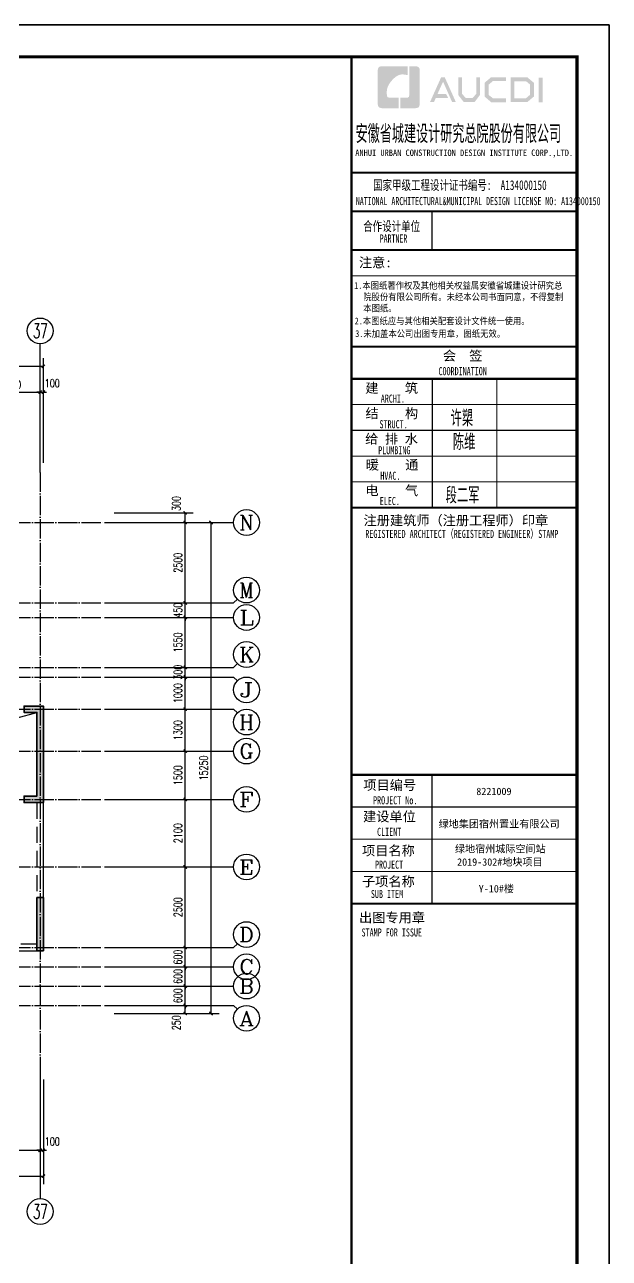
# Model space of a CAD drawing. Extents: x 393367 to 3005760, y 4998 to 826018.
# Drawn here: x 2700992 to 2719131, y 479646 to 517962 of the extents above; entities that cross this region are included whole.
import ezdxf
from ezdxf.enums import TextEntityAlignment as Align

# ---------------------------------------------------------------- set-up
doc = ezdxf.new("R2010")
doc.units = 0
doc.header["$LTSCALE"] = 1000
doc.linetypes.add('DASHED', pattern=[0.75, 0.5, -0.25])
doc.linetypes.add('DOTE', pattern=[2.42, 2, -0.2, 0.02, -0.2])
doc.layers.get('0').update_dxf_attribs({"linetype": 'CONTINUOUS'})
doc.layers.get('Defpoints').update_dxf_attribs({"linetype": 'CONTINUOUS'})
for name, color, linetype in [('-TK', 7, 'CONTINUOUS'), ('AXIS', 3, 'CONTINUOUS'), ('AXIS_TEXT', 7, 'CONTINUOUS'), ('DOTE', 8, 'DOTE'), ('dsptext_beam', 7, 'CONTINUOUS'), ('PUB_TITLE', 4, 'CONTINUOUS'), ('S-梁', 4, 'DASHED'), ('S-梁实线', 4, 'CONTINUOUS'), ('S-砼墙', 150, 'CONTINUOUS'), ('S-砼墙填充', 251, 'CONTINUOUS'), ('图框', 7, 'CONTINUOUS'), ('图签文字', 4, 'CONTINUOUS')]:
    doc.layers.add(name, color=color, linetype=linetype)
doc.layers.add('yichutu', color=7, linetype='CONTINUOUS', true_color=0xffffff, plot=False)
doc.layers.add('图签', color=147, linetype='CONTINUOUS', lineweight=18)
doc.styles.add('_TCH_AXIS', font='COMPLEX', dxfattribs={"bigfont": 'GBCBIG'})
doc.styles.add('_TCH_DIM_T3', font='SIMPLEX', dxfattribs={"width": 0.705882, "bigfont": 'GBCBIG'})
doc.styles.add('COMPLEX', font='COMPLEX')
doc.styles.add('HT', font='simhei.ttf')
doc.styles.add('宋体', font='', dxfattribs={"height": 50})
doc.styles.add('建筑图签-1', font='simhei.ttf', dxfattribs={"width": 0.7})
doc.styles.add('建筑图签-2', font='TXT.shx', dxfattribs={"width": 0.5, "bigfont": 'HZTXT.shx'})
doc.styles.get('宋体').set_extended_font_data('SimSun')
doc.dimstyles.new('_TCH_ARCH&&100', dxfattribs={"dimtxt": 255, "dimasz": 100, "dimexe": 250, "dimexo": 300, "dimgap": 100, "dimtad": 1, "dimdec": 0, "dimzin": 0, "dimdsep": 46, "dimtxsty": '_TCH_DIM_T3', "dimblk": 'ARCHTICK', "dimcen": 0.09, "dimclrt": 7, "dimazin": 2, "dimtfac": 1, "dimtdec": 0, "dimtix": 1, "dimtmove": 2, "dimatfit": 3, "dimldrblk": 'ARCHTICK', "dimfxl": 1, "dimtolj": 1, "dimtzin": 0, "dimarcsym": 0})

# ---------------------------------------------------------------- blocks, each defined once
blk = doc.blocks.new('院标1')
h = blk.add_hatch(color=150)
h.dxf.hatch_style = 1
h.set_gradient(color1=(33, 113, 253), color2=(33, 113, 253), tint=1, name='INVCURVED')
edge = h.paths.add_edge_path()
edge.add_spline(control_points=[(116373, 648379), (116379, 648379), (116382, 648379), (116391, 648379), (116391, 648379), (116391, 648379), (116616, 648379), (116616, 648379), (116616, 648379), (116616, 648379), (116616, 648054), (116616, 648054), (116616, 648054), (116616, 648054), (116108, 648054), (116108, 648054), (116108, 648054), (116028, 648054), (115963, 648111), (115963, 648199), (115963, 648199), (115963, 648199), (115963, 649215), (115963, 649215), (115963, 649215), (115963, 649295), (116018, 649360), (116108, 649360), (116108, 649360), (116108, 649360), (116897, 649360), (116897, 649360), (116897, 649360), (116897, 649360), (116897, 649080), (116897, 649080), (116897, 649080), (116897, 649080), (116566, 649140), (116356, 648859), (116356, 648859), (116245, 648719), (116240, 648545), (116247, 648466), (116247, 648466), (116254, 648386), (116247, 648466), (116247, 648466), (116247, 648466), (116247, 648466), (116258, 648374), (116373, 648379)], knot_values=[0, 0, 0, 0, 0.071429, 0.071429, 0.071429, 0.107143, 0.142857, 0.142857, 0.142857, 0.178571, 0.214286, 0.214286, 0.214286, 0.25, 0.285714, 0.285714, 0.285714, 0.321429, 0.357143, 0.357143, 0.357143, 0.392857, 0.428571, 0.428571, 0.428571, 0.464286, 0.5, 0.5, 0.5, 0.535714, 0.571429, 0.571429, 0.571429, 0.607143, 0.642857, 0.642857, 0.642857, 0.678571, 0.714286, 0.714286, 0.714286, 0.75, 0.785714, 0.785714, 0.785714, 0.821429, 0.857143, 0.857143, 0.857143, 0.928571, 1, 1, 1, 1], degree=3, periodic=0)
h = blk.add_hatch(color=150)
h.dxf.hatch_style = 1
h.set_gradient(color1=(33, 113, 253), color2=(33, 113, 253), tint=1, name='INVCURVED')
edge = h.paths.add_edge_path()
edge.add_spline(control_points=[(117268, 649215), (117268, 649215), (117268, 648199), (117268, 648199), (117268, 648199), (117268, 648114), (117212, 648054), (117123, 648054), (117123, 648054), (117123, 648054), (116663, 648054), (116663, 648054), (116663, 648054), (116663, 648054), (116663, 648379), (116663, 648379), (116663, 648379), (116663, 648379), (116865, 648379), (116865, 648379), (116865, 648379), (116907, 648379), (116941, 648413), (116941, 648455), (116941, 648455), (116941, 648455), (116941, 649360), (116941, 649360), (116941, 649360), (116941, 649360), (117123, 649360), (117123, 649360), (117123, 649360), (117204, 649360), (117268, 649306), (117268, 649215)], knot_values=[0, 0, 0, 0, 0.1, 0.1, 0.1, 0.15, 0.2, 0.2, 0.2, 0.25, 0.3, 0.3, 0.3, 0.35, 0.4, 0.4, 0.4, 0.45, 0.5, 0.5, 0.5, 0.55, 0.6, 0.6, 0.6, 0.65, 0.7, 0.7, 0.7, 0.75, 0.8, 0.8, 0.8, 0.9, 1, 1, 1, 1], degree=3, periodic=0)
blk = doc.blocks.new('A1')
at = {"layer": 'PUB_TITLE'}
h = blk.add_hatch(color=147, dxfattribs=at)
h.paths.add_polyline_path([(81908, 57758), (82034, 57758), (82034, 56988), (81908, 56988)])
h.paths.add_polyline_path([(81156, 57642), (81156, 57116), (81516, 57116), (81640, 57223), (81640, 57541), (81520, 57642)], flags=16)
h.paths.add_polyline_path([(81038, 57760), (81038, 56998), (81560, 56998), (81759, 57168), (81759, 57596), (81563, 57760)])
h.paths.add_polyline_path([(80895, 57764), (80895, 57648), (80488, 57648), (80355, 57537), (80355, 57218), (80488, 57115), (80897, 57115), (80897, 56993), (80433, 56993), (80231, 57168), (80231, 57596), (80429, 57764)])
h.paths.add_polyline_path([(79412, 57762), (79532, 57762), (79532, 57251), (79646, 57120), (79857, 57120), (79971, 57251), (79971, 57762), (80085, 57762), (80085, 57214), (79921, 56997), (79583, 56997), (79412, 57216)])
h.paths.add_polyline_path([(78880, 57760), (78997, 57760), (79339, 56996), (79223, 56996), (78942, 57630), (78767, 57242), (79038, 57242), (79099, 57127), (78718, 57127), (78659, 56994), (78536, 56994)])
blk.add_lwpolyline([(0, 59400), (0, 0), (84100, 0), (84100, 59400)], close=True)
at = {"const_width": 100}
blk.add_lwpolyline([(2500, 58400), (2500, 1000), (83100, 1000), (83100, 58400)], close=True, dxfattribs=at)
at = {"layer": '图框'}
for p, q in [((76100, 54800), (83100, 54800)), ((76100, 54800), (83100, 54800)), ((76100, 53600), (83100, 53600))]:
    blk.add_line(p, q, dxfattribs=at)
for points, const_width in [([(76100, 1000), (76100, 58400)], 70), ([(76100, 54800), (83100, 54800)], 60), ([(76100, 53600), (83100, 53600)], 60), ([(76100, 53600), (83100, 53600)], 60), ([(78600, 53600), (78600, 52400)], 35), ([(76100, 52400), (83100, 52400)], 60), ([(76100, 52400), (83100, 52400)], 60), ([(76100, 51599), (83100, 51599)], 35), ([(76108, 49400), (83108, 49400)], 60), ([(76108, 48400), (83108, 48400)], 70), ([(76108, 48400), (83108, 48400)], 70), ([(78608, 48400), (78608, 44400)], 35), ([(80608, 48400), (80608, 44400)], 35), ([(76108, 47600), (83108, 47600)], 35), ([(76108, 46800), (83108, 46800)], 35), ([(76108, 46000), (83108, 46000)], 35), ([(76108, 45200), (83108, 45200)], 35), ([(76108, 44400), (83108, 44400)], 70), ([(76100, 36100), (83100, 36100)], 70), ([(76100, 36100), (83100, 36100)], 70), ([(78600, 32100), (78600, 36100)], 35), ([(76100, 35100), (83100, 35100)], 35), ([(76100, 34100), (83100, 34100)], 35), ([(76100, 33100), (83100, 33100)], 35), ([(83100, 32100), (76100, 32100)], 70)]:
    blk.add_lwpolyline(points, dxfattribs=dict(at, const_width=const_width))
blk.add_blockref('院标1', (-39049, -591249))
at = {"layer": 'PUB_TITLE', "style": 'HT', "width": 0.88}
for s, p in [('1.本图纸著作权及其他相关权益属安徽省城建设计研究总', (76186, 51193)), ('院股份有限公司所有。未经本公司书面同意，不得复制', (76465, 50839)), ('本图纸。', (76465, 50489)), (' 2.本图纸应与其他相关配套设计文件统一使用。 ', (76075, 50092)), ('3.未加盖本公司出图专用章，图纸无效。', (76218, 49698))]:
    blk.add_text(s, height=210, dxfattribs=at).set_placement(p)
at = {"layer": '图签', "color": 2, "style": '宋体'}
for s, height, p in [('8221009', 229.3, (79974, 35472)), ('绿地集团宿州置业有限公司', 229.34, (78805, 34462)), ('绿地宿州城际空间站', 229.3, (79310, 33688)), ('2019-302#地块项目', 229.34, (79377, 33279)), ('Y-10#楼', 229.3, (80049, 32448))]:
    blk.add_text(s, height=height, dxfattribs=at).set_placement(p)
at = {"layer": '图签文字', "color": 7, "style": '建筑图签-1'}
for s, height, width, p in [('安徽省城建设计研究总院股份有限公司', 500, 0.55, (76228, 55777)), ('国家甲级工程设计证书编号:  A134000150', 300, 0.7, (76772, 54267)), ('合作设计单位', 300, 0.7, (76465, 52990))]:
    blk.add_text(s, height=height, dxfattribs=dict(at, width=width)).set_placement(p)
at = {"layer": '图签文字', "linetype": 'Continuous', "style": '建筑图签-1', "width": 0.91}
blk.add_text('ANHUI URBAN CONSTRUCTION DESIGN INSTITUTE CORP.,LTD.', height=200, dxfattribs=at).set_placement((76218, 55322))
at = {"layer": '图签文字', "style": '建筑图签-1'}
for s, width, p in [('NATIONAL ARCHITECTURAL&MUNICIPAL DESIGN LICENSE NO: A134000150', 0.6, (76237, 53795)), ('PARTNER', 0.6, (76975, 52634)), ('COORDINATION', 0.7, (78800, 48513)), ('ARCHI.', 0.7, (77009, 47662)), ('STRUCT.', 0.7, (76970, 46865)), ('PLUMBING', 0.7, (76929, 46058)), ('HVAC.', 0.7, (76994, 45265)), ('ELEC.', 0.7, (76978, 44480)), ('REGISTERED ARCHITECT（REGISTERED ENGINEER）STAMP', 0.7, (76529, 43459)), ('PROJECT No.', 0.7, (76770, 35185, -1799)), ('CLIENT', 0.7, (76894, 34206)), ('PROJECT', 0.7, (76829, 33187)), ('SUB ITEM', 0.7, (76702, 32276)), ('STAMP FOR ISSUE', 0.7, (76413, 31081))]:
    blk.add_text(s, height=250, dxfattribs=dict(at, width=width)).set_placement(p)
at = {"layer": '图签文字', "color": 7, "style": '建筑图签-1'}
for s, p in [('注意:', (76331, 51863)), ('会  签', (78935, 48968)), ('建    筑', (76530, 47967)), ('结    构', (76534, 47179)), ('给 排 水', (76525, 46385)), ('暖    通', (76543, 45582)), ('电    气', (76533, 44782)), ('注册建筑师（注册工程师）印章', (76475, 43854)), ('项目编号', (76468, 35632)), ('建设单位', (76460, 34655)), ('项目名称', (76427, 33597)), ('子项名称', (76427, 32640)), ('出图专用章', (76336, 31518))]:
    blk.add_text(s, height=300, dxfattribs=at).set_placement(p)
at = {"layer": '图签文字', "color": 1, "style": '建筑图签-2', "width": 0.7}
for s, p in [('许槊', (79175, 46928)), ('陈维', (79246, 46187)), ('段二军', (79021, 44532))]:
    blk.add_text(s, height=500, dxfattribs=at).set_placement(p)
blk = doc.blocks.new('_ArchTick')
at = {"color": 0, "linetype": 'ByBlock', "const_width": 0.4}
blk.add_lwpolyline([(-0.5, -0.5), (0.5, 0.5)], dxfattribs=at)
blk = doc.blocks.new('*D2851')
at = {"layer": 'AXIS', "color": 0, "lineweight": -2}
for p, q in [((2701473, 485201), (2701473, 482751)), ((2701573, 485201), (2701573, 482751)), ((2701473, 483001), (2701373, 483001)), ((2701473, 483001), (2701573, 483001)), ((2701573, 483001), (2701673, 483001))]:
    blk.add_line(p, q, dxfattribs=at)
at = {"layer": 'Defpoints', "color": 0}
for p in [(2701473, 485501), (2701573, 485501), (2701573, 483001)]:
    blk.add_point(p, dxfattribs=at)
at = {"layer": 'AXIS', "color": 0, "lineweight": -2, "xscale": 100, "yscale": 100, "zscale": 100}
blk.add_blockref('_ArchTick', (2701473, 483001), dxfattribs=at)
at = {"layer": 'AXIS', "color": 0, "lineweight": -2, "xscale": 100, "yscale": 100, "zscale": 100, "rotation": 180}
blk.add_blockref('_ArchTick', (2701573, 483001), dxfattribs=at)
at = {"layer": 'AXIS', "color": 7, "insert": (2701848, 483276), "char_height": 255, "attachment_point": 5, "style": '_TCH_DIM_T3'}
blk.add_mtext('\\A1;100', dxfattribs=at)
blk = doc.blocks.new('*D2852')
at = {"layer": 'AXIS', "color": 0, "lineweight": -2}
for p, q in [((2697973, 485201), (2697973, 482751)), ((2701473, 485201), (2701473, 482751)), ((2697973, 483001), (2701473, 483001))]:
    blk.add_line(p, q, dxfattribs=at)
at = {"layer": 'Defpoints', "color": 0}
for p in [(2697973, 485501), (2701473, 485501), (2701473, 483001)]:
    blk.add_point(p, dxfattribs=at)
at = {"layer": 'AXIS', "color": 0, "lineweight": -2, "xscale": 100, "yscale": 100, "zscale": 100, "rotation": 180}
blk.add_blockref('_ArchTick', (2697973, 483001), dxfattribs=at)
at = {"layer": 'AXIS', "color": 0, "lineweight": -2, "xscale": 100, "yscale": 100, "zscale": 100}
blk.add_blockref('_ArchTick', (2701473, 483001), dxfattribs=at)
at = {"layer": 'AXIS', "color": 7, "insert": (2699723, 483228), "char_height": 255, "attachment_point": 5, "style": '_TCH_DIM_T3'}
blk.add_mtext('\\A1;3500', dxfattribs=at)
blk = doc.blocks.new('*D2860')
at = {"layer": 'AXIS', "color": 0, "lineweight": -2}
for p, q in [((2701473, 506551), (2701373, 506551)), ((2701473, 504351), (2701473, 506801)), ((2701473, 506551), (2701573, 506551)), ((2701573, 504351), (2701573, 506801)), ((2701573, 506551), (2701673, 506551))]:
    blk.add_line(p, q, dxfattribs=at)
at = {"layer": 'Defpoints', "color": 0}
for p in [(2701573, 506551), (2701473, 504051), (2701573, 504051)]:
    blk.add_point(p, dxfattribs=at)
at = {"layer": 'AXIS', "color": 0, "lineweight": -2, "xscale": 100, "yscale": 100, "zscale": 100}
blk.add_blockref('_ArchTick', (2701473, 506551), dxfattribs=at)
at = {"layer": 'AXIS', "color": 0, "lineweight": -2, "xscale": 100, "yscale": 100, "zscale": 100, "rotation": 180}
blk.add_blockref('_ArchTick', (2701573, 506551), dxfattribs=at)
at = {"layer": 'AXIS', "color": 7, "insert": (2701848, 506826), "char_height": 255, "attachment_point": 5, "style": '_TCH_DIM_T3'}
blk.add_mtext('\\A1;100', dxfattribs=at)
blk = doc.blocks.new('*D2861')
at = {"layer": 'AXIS', "color": 0, "lineweight": -2}
for p, q in [((2699673, 504351), (2699673, 506801)), ((2699673, 506551), (2701473, 506551)), ((2701473, 504351), (2701473, 506801))]:
    blk.add_line(p, q, dxfattribs=at)
at = {"layer": 'Defpoints', "color": 0}
for p in [(2701473, 506551), (2699673, 504051), (2701473, 504051)]:
    blk.add_point(p, dxfattribs=at)
at = {"layer": 'AXIS', "color": 0, "lineweight": -2, "xscale": 100, "yscale": 100, "zscale": 100, "rotation": 180}
blk.add_blockref('_ArchTick', (2699673, 506551), dxfattribs=at)
at = {"layer": 'AXIS', "color": 0, "lineweight": -2, "xscale": 100, "yscale": 100, "zscale": 100}
blk.add_blockref('_ArchTick', (2701473, 506551), dxfattribs=at)
at = {"layer": 'AXIS', "color": 7, "insert": (2700573, 506778), "char_height": 255, "attachment_point": 5, "style": '_TCH_DIM_T3'}
blk.add_mtext('\\A1;1800', dxfattribs=at)
blk = doc.blocks.new('*D2872')
at = {"layer": 'AXIS', "color": 0, "lineweight": -2}
for p, q in [((2703773, 487501), (2706223, 487501)), ((2705973, 487251), (2705973, 487501)), ((2703773, 487251), (2706223, 487251))]:
    blk.add_line(p, q, dxfattribs=at)
at = {"layer": 'Defpoints', "color": 0}
for p in [(2703473, 487501), (2705973, 487501), (2703473, 487251)]:
    blk.add_point(p, dxfattribs=at)
at = {"layer": 'AXIS', "color": 0, "lineweight": -2, "xscale": 100, "yscale": 100, "zscale": 100}
for p, rotation in [((2705973, 487501), 90), ((2705973, 487251), 270)]:
    blk.add_blockref('_ArchTick', p, dxfattribs=dict(at, rotation=rotation))
at = {"layer": 'AXIS', "color": 7, "insert": (2705698, 486962), "char_height": 255, "attachment_point": 5, "rotation": 90, "style": '_TCH_DIM_T3'}
blk.add_mtext('\\A1;250', dxfattribs=at)
blk = doc.blocks.new('*D2873')
at = {"layer": 'AXIS', "color": 0, "lineweight": -2}
for p, q in [((2705973, 488101), (2705973, 488201)), ((2703773, 488101), (2706223, 488101)), ((2705973, 487501), (2705973, 488101)), ((2703773, 487501), (2706223, 487501)), ((2705973, 487501), (2705973, 487401))]:
    blk.add_line(p, q, dxfattribs=at)
at = {"layer": 'Defpoints', "color": 0}
for p in [(2703473, 488101), (2705973, 488101), (2703473, 487501)]:
    blk.add_point(p, dxfattribs=at)
at = {"layer": 'AXIS', "color": 0, "lineweight": -2, "xscale": 100, "yscale": 100, "zscale": 100}
for p, rotation in [((2705973, 488101), 270), ((2705973, 487501), 90)]:
    blk.add_blockref('_ArchTick', p, dxfattribs=dict(at, rotation=rotation))
at = {"layer": 'AXIS', "color": 7, "insert": (2705746, 487801), "char_height": 255, "attachment_point": 5, "rotation": 90, "style": '_TCH_DIM_T3'}
blk.add_mtext('\\A1;600', dxfattribs=at)
blk = doc.blocks.new('*D2874')
at = {"layer": 'AXIS', "color": 0, "lineweight": -2}
for p, q in [((2703773, 488701), (2706223, 488701)), ((2705973, 488701), (2705973, 488801)), ((2705973, 488101), (2705973, 488701)), ((2703773, 488101), (2706223, 488101)), ((2705973, 488101), (2705973, 488001))]:
    blk.add_line(p, q, dxfattribs=at)
at = {"layer": 'Defpoints', "color": 0}
for p in [(2703473, 488701), (2705973, 488701), (2703473, 488101)]:
    blk.add_point(p, dxfattribs=at)
at = {"layer": 'AXIS', "color": 0, "lineweight": -2, "xscale": 100, "yscale": 100, "zscale": 100}
for p, rotation in [((2705973, 488701), 270), ((2705973, 488101), 90)]:
    blk.add_blockref('_ArchTick', p, dxfattribs=dict(at, rotation=rotation))
at = {"layer": 'AXIS', "color": 7, "insert": (2705746, 488401), "char_height": 255, "attachment_point": 5, "rotation": 90, "style": '_TCH_DIM_T3'}
blk.add_mtext('\\A1;600', dxfattribs=at)
blk = doc.blocks.new('*D2875')
at = {"layer": 'AXIS', "color": 0, "lineweight": -2}
for p, q in [((2703773, 489301), (2706223, 489301)), ((2705973, 489301), (2705973, 489401)), ((2705973, 488701), (2705973, 489301)), ((2703773, 488701), (2706223, 488701)), ((2705973, 488701), (2705973, 488601))]:
    blk.add_line(p, q, dxfattribs=at)
at = {"layer": 'Defpoints', "color": 0}
for p in [(2703473, 489301), (2705973, 489301), (2703473, 488701)]:
    blk.add_point(p, dxfattribs=at)
at = {"layer": 'AXIS', "color": 0, "lineweight": -2, "xscale": 100, "yscale": 100, "zscale": 100}
for p, rotation in [((2705973, 489301), 270), ((2705973, 488701), 90)]:
    blk.add_blockref('_ArchTick', p, dxfattribs=dict(at, rotation=rotation))
at = {"layer": 'AXIS', "color": 7, "insert": (2705746, 489001), "char_height": 255, "attachment_point": 5, "rotation": 90, "style": '_TCH_DIM_T3'}
blk.add_mtext('\\A1;600', dxfattribs=at)
blk = doc.blocks.new('*D2876')
at = {"layer": 'AXIS', "color": 0, "lineweight": -2}
for p, q in [((2703773, 491801), (2706223, 491801)), ((2705973, 489301), (2705973, 491801)), ((2703773, 489301), (2706223, 489301))]:
    blk.add_line(p, q, dxfattribs=at)
at = {"layer": 'Defpoints', "color": 0}
for p in [(2703473, 491801), (2705973, 491801), (2703473, 489301)]:
    blk.add_point(p, dxfattribs=at)
at = {"layer": 'AXIS', "color": 0, "lineweight": -2, "xscale": 100, "yscale": 100, "zscale": 100}
for p, rotation in [((2705973, 491801), 90), ((2705973, 489301), 270)]:
    blk.add_blockref('_ArchTick', p, dxfattribs=dict(at, rotation=rotation))
at = {"layer": 'AXIS', "color": 7, "insert": (2705746, 490551), "char_height": 255, "attachment_point": 5, "rotation": 90, "style": '_TCH_DIM_T3'}
blk.add_mtext('\\A1;2500', dxfattribs=at)
blk = doc.blocks.new('*D2877')
at = {"layer": 'AXIS', "color": 0, "lineweight": -2}
for p, q in [((2703773, 493901), (2706223, 493901)), ((2705973, 491801), (2705973, 493901)), ((2703773, 491801), (2706223, 491801))]:
    blk.add_line(p, q, dxfattribs=at)
at = {"layer": 'Defpoints', "color": 0}
for p in [(2703473, 493901), (2705973, 493901), (2703473, 491801)]:
    blk.add_point(p, dxfattribs=at)
at = {"layer": 'AXIS', "color": 0, "lineweight": -2, "xscale": 100, "yscale": 100, "zscale": 100}
for p, rotation in [((2705973, 493901), 90), ((2705973, 491801), 270)]:
    blk.add_blockref('_ArchTick', p, dxfattribs=dict(at, rotation=rotation))
at = {"layer": 'AXIS', "color": 7, "insert": (2705746, 492851), "char_height": 255, "attachment_point": 5, "rotation": 90, "style": '_TCH_DIM_T3'}
blk.add_mtext('\\A1;2100', dxfattribs=at)
blk = doc.blocks.new('*D2878')
at = {"layer": 'AXIS', "color": 0, "lineweight": -2}
for p, q in [((2703773, 495401), (2706223, 495401)), ((2705973, 493901), (2705973, 495401)), ((2703773, 493901), (2706223, 493901))]:
    blk.add_line(p, q, dxfattribs=at)
at = {"layer": 'Defpoints', "color": 0}
for p in [(2703473, 495401), (2705973, 495401), (2703473, 493901)]:
    blk.add_point(p, dxfattribs=at)
at = {"layer": 'AXIS', "color": 0, "lineweight": -2, "xscale": 100, "yscale": 100, "zscale": 100}
for p, rotation in [((2705973, 495401), 90), ((2705973, 493901), 270)]:
    blk.add_blockref('_ArchTick', p, dxfattribs=dict(at, rotation=rotation))
at = {"layer": 'AXIS', "color": 7, "insert": (2705746, 494651), "char_height": 255, "attachment_point": 5, "rotation": 90, "style": '_TCH_DIM_T3'}
blk.add_mtext('\\A1;1500', dxfattribs=at)
blk = doc.blocks.new('*D2879')
at = {"layer": 'AXIS', "color": 0, "lineweight": -2}
for p, q in [((2703773, 496701), (2706223, 496701)), ((2705973, 495401), (2705973, 496701)), ((2703773, 495401), (2706223, 495401))]:
    blk.add_line(p, q, dxfattribs=at)
at = {"layer": 'Defpoints', "color": 0}
for p in [(2703473, 496701), (2705973, 496701), (2703473, 495401)]:
    blk.add_point(p, dxfattribs=at)
at = {"layer": 'AXIS', "color": 0, "lineweight": -2, "xscale": 100, "yscale": 100, "zscale": 100}
for p, rotation in [((2705973, 496701), 90), ((2705973, 495401), 270)]:
    blk.add_blockref('_ArchTick', p, dxfattribs=dict(at, rotation=rotation))
at = {"layer": 'AXIS', "color": 7, "insert": (2705746, 496051), "char_height": 255, "attachment_point": 5, "rotation": 90, "style": '_TCH_DIM_T3'}
blk.add_mtext('\\A1;1300', dxfattribs=at)
blk = doc.blocks.new('*D2880')
at = {"layer": 'AXIS', "color": 0, "lineweight": -2}
for p, q in [((2703773, 497701), (2706223, 497701)), ((2705973, 496701), (2705973, 497701)), ((2703773, 496701), (2706223, 496701))]:
    blk.add_line(p, q, dxfattribs=at)
at = {"layer": 'Defpoints', "color": 0}
for p in [(2703473, 497701), (2705973, 497701), (2703473, 496701)]:
    blk.add_point(p, dxfattribs=at)
at = {"layer": 'AXIS', "color": 0, "lineweight": -2, "xscale": 100, "yscale": 100, "zscale": 100}
for p, rotation in [((2705973, 497701), 90), ((2705973, 496701), 270)]:
    blk.add_blockref('_ArchTick', p, dxfattribs=dict(at, rotation=rotation))
at = {"layer": 'AXIS', "color": 7, "insert": (2705746, 497201), "char_height": 255, "attachment_point": 5, "rotation": 90, "style": '_TCH_DIM_T3'}
blk.add_mtext('\\A1;1000', dxfattribs=at)
blk = doc.blocks.new('*D2881')
at = {"layer": 'AXIS', "color": 0, "lineweight": -2}
for p, q in [((2703773, 498001), (2706223, 498001)), ((2705973, 498001), (2705973, 498101)), ((2705973, 497701), (2705973, 498001)), ((2703773, 497701), (2706223, 497701)), ((2705973, 497701), (2705973, 497601))]:
    blk.add_line(p, q, dxfattribs=at)
at = {"layer": 'Defpoints', "color": 0}
for p in [(2703473, 498001), (2705973, 498001), (2703473, 497701)]:
    blk.add_point(p, dxfattribs=at)
at = {"layer": 'AXIS', "color": 0, "lineweight": -2, "xscale": 100, "yscale": 100, "zscale": 100}
for p, rotation in [((2705973, 498001), 270), ((2705973, 497701), 90)]:
    blk.add_blockref('_ArchTick', p, dxfattribs=dict(at, rotation=rotation))
at = {"layer": 'AXIS', "color": 7, "insert": (2705746, 497851), "char_height": 255, "attachment_point": 5, "rotation": 90, "style": '_TCH_DIM_T3'}
blk.add_mtext('\\A1;300', dxfattribs=at)
blk = doc.blocks.new('*D2882')
at = {"layer": 'AXIS', "color": 0, "lineweight": -2}
for p, q in [((2703773, 499551), (2706223, 499551)), ((2705973, 498001), (2705973, 499551)), ((2703773, 498001), (2706223, 498001))]:
    blk.add_line(p, q, dxfattribs=at)
at = {"layer": 'Defpoints', "color": 0}
for p in [(2703473, 499551), (2705973, 499551), (2703473, 498001)]:
    blk.add_point(p, dxfattribs=at)
at = {"layer": 'AXIS', "color": 0, "lineweight": -2, "xscale": 100, "yscale": 100, "zscale": 100}
for p, rotation in [((2705973, 499551), 90), ((2705973, 498001), 270)]:
    blk.add_blockref('_ArchTick', p, dxfattribs=dict(at, rotation=rotation))
at = {"layer": 'AXIS', "color": 7, "insert": (2705746, 498776), "char_height": 255, "attachment_point": 5, "rotation": 90, "style": '_TCH_DIM_T3'}
blk.add_mtext('\\A1;1550', dxfattribs=at)
blk = doc.blocks.new('*D2883')
at = {"layer": 'AXIS', "color": 0, "lineweight": -2}
for p, q in [((2703773, 502501), (2707023, 502501)), ((2706773, 487251), (2706773, 502501)), ((2703773, 487251), (2707023, 487251))]:
    blk.add_line(p, q, dxfattribs=at)
at = {"layer": 'Defpoints', "color": 0}
for p in [(2703473, 502501), (2706773, 502501), (2703473, 487251)]:
    blk.add_point(p, dxfattribs=at)
at = {"layer": 'AXIS', "color": 0, "lineweight": -2, "xscale": 100, "yscale": 100, "zscale": 100}
for p, rotation in [((2706773, 502501), 90), ((2706773, 487251), 270)]:
    blk.add_blockref('_ArchTick', p, dxfattribs=dict(at, rotation=rotation))
at = {"layer": 'AXIS', "color": 7, "insert": (2706546, 494876), "char_height": 255, "attachment_point": 5, "rotation": 90, "style": '_TCH_DIM_T3'}
blk.add_mtext('\\A1;15250', dxfattribs=at)
blk = doc.blocks.new('*D2905')
at = {"layer": 'AXIS', "color": 0, "lineweight": -2}
for p, q in [((2646573, 485201), (2646573, 481951)), ((2701573, 485201), (2701573, 481951)), ((2646573, 482201), (2701573, 482201))]:
    blk.add_line(p, q, dxfattribs=at)
at = {"layer": 'Defpoints', "color": 0}
for p in [(2646573, 485501), (2701573, 485501), (2701573, 482201)]:
    blk.add_point(p, dxfattribs=at)
at = {"layer": 'AXIS', "color": 0, "lineweight": -2, "xscale": 100, "yscale": 100, "zscale": 100, "rotation": 180}
blk.add_blockref('_ArchTick', (2646573, 482201), dxfattribs=at)
at = {"layer": 'AXIS', "color": 0, "lineweight": -2, "xscale": 100, "yscale": 100, "zscale": 100}
blk.add_blockref('_ArchTick', (2701573, 482201), dxfattribs=at)
at = {"layer": 'AXIS', "color": 7, "insert": (2674073, 482428), "char_height": 255, "attachment_point": 5, "style": '_TCH_DIM_T3'}
blk.add_mtext('\\A1;55000', dxfattribs=at)
blk = doc.blocks.new('*D2918')
at = {"layer": 'AXIS', "color": 0, "lineweight": -2}
for p, q in [((2646573, 504351), (2646573, 507601)), ((2646573, 507351), (2701573, 507351)), ((2701573, 504351), (2701573, 507601))]:
    blk.add_line(p, q, dxfattribs=at)
at = {"layer": 'Defpoints', "color": 0}
for p in [(2701573, 507351), (2646573, 504051), (2701573, 504051)]:
    blk.add_point(p, dxfattribs=at)
at = {"layer": 'AXIS', "color": 0, "lineweight": -2, "xscale": 100, "yscale": 100, "zscale": 100, "rotation": 180}
blk.add_blockref('_ArchTick', (2646573, 507351), dxfattribs=at)
at = {"layer": 'AXIS', "color": 0, "lineweight": -2, "xscale": 100, "yscale": 100, "zscale": 100}
blk.add_blockref('_ArchTick', (2701573, 507351), dxfattribs=at)
at = {"layer": 'AXIS', "color": 7, "insert": (2674073, 507578), "char_height": 255, "attachment_point": 5, "style": '_TCH_DIM_T3'}
blk.add_mtext('\\A1;55000', dxfattribs=at)
blk = doc.blocks.new('_axiso')
blk.add_circle((0, 0), 0.5)
at = {"layer": 'AXIS_TEXT', "style": 'COMPLEX', "width": 1.041667}
blk.add_attdef('A', text='', height=0.56, dxfattribs=at).set_placement((-0.25, -0.28), (0.25, -0.28), align=Align.FIT)
blk = doc.blocks.new('*D2919')
at = {"layer": 'AXIS', "color": 0, "lineweight": -2}
for p, q in [((2703773, 502501), (2706223, 502501)), ((2705973, 500001), (2705973, 502501)), ((2703773, 500001), (2706223, 500001))]:
    blk.add_line(p, q, dxfattribs=at)
at = {"layer": 'Defpoints', "color": 0}
for p in [(2703473, 502501), (2705973, 502501), (2703473, 500001)]:
    blk.add_point(p, dxfattribs=at)
at = {"layer": 'AXIS', "color": 0, "lineweight": -2, "xscale": 100, "yscale": 100, "zscale": 100}
for p, rotation in [((2705973, 502501), 90), ((2705973, 500001), 270)]:
    blk.add_blockref('_ArchTick', p, dxfattribs=dict(at, rotation=rotation))
at = {"layer": 'AXIS', "color": 7, "insert": (2705746, 501251), "char_height": 255, "attachment_point": 5, "rotation": 90, "style": '_TCH_DIM_T3'}
blk.add_mtext('\\A1;2500', dxfattribs=at)
blk = doc.blocks.new('*D2920')
at = {"layer": 'AXIS', "color": 0, "lineweight": -2}
for p, q in [((2703773, 502801), (2706223, 502801)), ((2705973, 502501), (2705973, 502801)), ((2703773, 502501), (2706223, 502501))]:
    blk.add_line(p, q, dxfattribs=at)
at = {"layer": 'Defpoints', "color": 0}
for p in [(2703473, 502801), (2705973, 502801), (2703473, 502501)]:
    blk.add_point(p, dxfattribs=at)
at = {"layer": 'AXIS', "color": 0, "lineweight": -2, "xscale": 100, "yscale": 100, "zscale": 100}
for p, rotation in [((2705973, 502801), 90), ((2705973, 502501), 270)]:
    blk.add_blockref('_ArchTick', p, dxfattribs=dict(at, rotation=rotation))
at = {"layer": 'AXIS', "color": 7, "insert": (2705698, 503090), "char_height": 255, "attachment_point": 5, "rotation": 90, "style": '_TCH_DIM_T3'}
blk.add_mtext('\\A1;300', dxfattribs=at)
blk = doc.blocks.new('*D2924')
at = {"layer": 'AXIS', "color": 0, "lineweight": -2}
for p, q in [((2705973, 500001), (2705973, 500101)), ((2703773, 500001), (2706223, 500001)), ((2705973, 499551), (2705973, 500001)), ((2703773, 499551), (2706223, 499551)), ((2705973, 499551), (2705973, 499451))]:
    blk.add_line(p, q, dxfattribs=at)
at = {"layer": 'Defpoints', "color": 0}
for p in [(2703473, 500001), (2705973, 500001), (2703473, 499551)]:
    blk.add_point(p, dxfattribs=at)
at = {"layer": 'AXIS', "color": 0, "lineweight": -2, "xscale": 100, "yscale": 100, "zscale": 100}
for p, rotation in [((2705973, 500001), 270), ((2705973, 499551), 90)]:
    blk.add_blockref('_ArchTick', p, dxfattribs=dict(at, rotation=rotation))
at = {"layer": 'AXIS', "color": 7, "insert": (2705746, 499776), "char_height": 255, "attachment_point": 5, "rotation": 90, "style": '_TCH_DIM_T3'}
blk.add_mtext('\\A1;450', dxfattribs=at)
blk = doc.blocks.new('二层')
at = {"layer": 'S-砼墙填充'}
for points in [[(54900, -5750), (54900, -2750), (54300, -2750), (54300, -2950), (54700, -2950), (54700, -5550), (54300, -5550), (54300, -5750)], [(54900, -8700), (54700, -8700), (54700, -10350), (54900, -10350)]]:
    blk.add_hatch(color=142, dxfattribs=at).paths.add_polyline_path(points)
at = {"layer": 'S-梁'}
for p, q in [((54700, -5750), (54700, -8700)), ((54700, -10150), (52200, -10150))]:
    blk.add_line(p, q, dxfattribs=at)
at = {"layer": 'S-梁实线'}
for p, q in [((54900, -8700), (54900, -5750)), ((52200, -10350), (54700, -10350))]:
    blk.add_line(p, q, dxfattribs=at)
at = {"layer": 'S-砼墙', "color": 150, "lineweight": 35}
for points in [[(54900, -5750), (54900, -2750), (54300, -2750), (54300, -2950), (54700, -2950), (54700, -5550), (54300, -5550), (54300, -5750)], [(54900, -8700), (54700, -8700), (54700, -10350), (54900, -10350)]]:
    blk.add_lwpolyline(points, close=True, dxfattribs=at)
blk = doc.blocks.new('yct-841-594-84100-59400-100-1000')
at = {"layer": 'yichutu', "color": 7, "true_color": 0xffffff}
blk.add_lwpolyline([(0, 0), (0, 59400), (84100, 59400), (84100, 0)], close=True, dxfattribs=at)

msp = doc.modelspace()

# ---------------------------------------------------------------- linework, layer by layer
at = {"layer": 'AXIS'}
for p, q in [((2701473.32484, 504050.93054), (2701473.32484, 508050.93054)), ((2703473.32484, 502500.93054), (2707473.32484, 502500.93054)), ((2707590.48213, 500118.08783), (2707473.32484, 500000.93054)), ((2703473.32484, 500000.93054), (2707473.32484, 500000.93054)), ((2703473.32484, 499550.93054), (2707473.32484, 499550.93054)), ((2707590.48213, 498118.08783), (2707473.32484, 498000.93054)), ((2703473.32484, 498000.93054), (2707473.32484, 498000.93054)), ((2703473.32484, 497700.93054), (2707473.32484, 497700.93054)), ((2707590.48213, 497583.77326), (2707473.32484, 497700.93054)), ((2703473.32484, 496700.93054), (2707473.32484, 496700.93054)), ((2707590.48213, 496583.77325), (2707473.32484, 496700.93054)), ((2703473.32484, 495400.93054), (2707473.32484, 495400.93054)), ((2703473.32484, 493900.93054), (2707473.32484, 493900.93054)), ((2703473.32484, 491800.93054), (2707473.32484, 491800.93054)), ((2703473.32484, 489300.93054), (2707473.32484, 489300.93054)), ((2707590.48213, 489418.08782), (2707473.32484, 489300.93054)), ((2703473.32484, 488700.93054), (2707473.32484, 488700.93054)), ((2703473.32484, 488100.93054), (2707473.32484, 488100.93054)), ((2703473.32484, 487500.93054), (2707473.32484, 487500.93054)), ((2707590.48213, 487383.77325), (2707473.32484, 487500.93054)), ((2701473.32484, 485500.93054), (2701473.32484, 481500.93054))]:
    msp.add_line(p, q, dxfattribs=at)
at = {"layer": 'DOTE', "linetype": 'DOTE', "ltscale": 0.3}
for p, q in [((2701473.32484, 504050.93054), (2701473.32484, 485500.93054)), ((2644673.32484, 502500.93054), (2703473.32484, 502500.93054)), ((2644673.32484, 500000.93054), (2703473.32484, 500000.93054)), ((2644673.32484, 499550.93054), (2703473.32484, 499550.93054)), ((2644673.32484, 498000.93054), (2703473.32484, 498000.93054)), ((2644673.32484, 497700.93054), (2703473.32484, 497700.93054)), ((2644673.32484, 496700.93054), (2703473.32484, 496700.93054)), ((2644673.32484, 495400.93054), (2703473.32484, 495400.93054)), ((2644673.32484, 493900.93054), (2703473.32484, 493900.93054)), ((2644673.32484, 491800.93054), (2703473.32484, 491800.93054)), ((2644673.32484, 489300.93054), (2703473.32484, 489300.93054)), ((2644673.32484, 488700.93054), (2703473.32484, 488700.93054)), ((2644673.32484, 488100.93054), (2703473.32484, 488100.93054)), ((2644673.32484, 487500.93054), (2703473.32484, 487500.93054))]:
    msp.add_line(p, q, dxfattribs=at)
at = {"layer": 'dsptext_beam'}
msp.add_line((2674073.32484, 489300.93054), (2701373.7111, 496600.93054), dxfattribs=at)

# ---------------------------------------------------------------- block references
at = {"layer": '-TK'}
msp.add_blockref('A1', (2635031.48405, 458562.12225), dxfattribs=at)
at = {"layer": 'AXIS'}
ref = msp.add_blockref('_axiso', (2701473.32484, 508450.93054), dxfattribs=dict(at, xscale=800, yscale=800, zscale=800))
ref.add_attrib('A', '37', dxfattribs={"layer": 'AXIS_TEXT', "height": 452.54834, "style": '_TCH_AXIS', "width": 0.636364}).set_placement((2701247.05067, 508224.65637), (2701699.59901, 508224.65637), align=Align.FIT)
ref = msp.add_blockref('_axiso', (2707873.32484, 502500.93054), dxfattribs=dict(at, xscale=800, yscale=800, zscale=800))
ref.add_attrib('A', 'N', dxfattribs={"layer": 'AXIS_TEXT', "height": 452.54834, "style": '_TCH_AXIS', "width": 1.105263}).set_placement((2707647.05067, 502274.65637), (2708099.59901, 502274.65637), align=Align.FIT)
ref = msp.add_blockref('_axiso', (2707873.32484, 500400.93054), dxfattribs=dict(at, xscale=800, yscale=800, zscale=800))
ref.add_attrib('A', 'M', dxfattribs={"layer": 'AXIS_TEXT', "height": 452.54834, "style": '_TCH_AXIS'}).set_placement((2707647.05067, 500174.65637), (2708099.59901, 500174.65637), align=Align.FIT)
ref = msp.add_blockref('_axiso', (2707873.32484, 499550.93054), dxfattribs=dict(at, xscale=800, yscale=800, zscale=800))
ref.add_attrib('A', 'L', dxfattribs={"layer": 'AXIS_TEXT', "height": 452.54834, "style": '_TCH_AXIS', "width": 1.4}).set_placement((2707647.05067, 499324.65637), (2708099.59901, 499324.65637), align=Align.FIT)
ref = msp.add_blockref('_axiso', (2707873.32484, 498400.93054), dxfattribs=dict(at, xscale=800, yscale=800, zscale=800))
ref.add_attrib('A', 'K', dxfattribs={"layer": 'AXIS_TEXT', "height": 452.54834, "style": '_TCH_AXIS', "width": 1.105263}).set_placement((2707647.05067, 498174.65637), (2708099.59901, 498174.65637), align=Align.FIT)
ref = msp.add_blockref('_axiso', (2707873.32484, 497300.93054), dxfattribs=dict(at, xscale=800, yscale=800, zscale=800))
ref.add_attrib('A', 'J', dxfattribs={"layer": 'AXIS_TEXT', "height": 452.54834, "style": '_TCH_AXIS', "width": 1.909091}).set_placement((2707647.05067, 497074.65637), (2708099.59901, 497074.65637), align=Align.FIT)
ref = msp.add_blockref('_axiso', (2707873.32484, 496300.93054), dxfattribs=dict(at, xscale=800, yscale=800, zscale=800))
ref.add_attrib('A', 'H', dxfattribs={"layer": 'AXIS_TEXT', "height": 452.54834, "style": '_TCH_AXIS', "width": 1.05}).set_placement((2707647.05067, 496074.65637), (2708099.59901, 496074.65637), align=Align.FIT)
ref = msp.add_blockref('_axiso', (2707873.32484, 495400.93054), dxfattribs=dict(at, xscale=800, yscale=800, zscale=800))
ref.add_attrib('A', 'G', dxfattribs={"layer": 'AXIS_TEXT', "height": 452.54834, "style": '_TCH_AXIS', "width": 1.166667}).set_placement((2707647.05067, 495174.65637), (2708099.59901, 495174.65637), align=Align.FIT)
ref = msp.add_blockref('_axiso', (2707873.32484, 493900.93054), dxfattribs=dict(at, xscale=800, yscale=800, zscale=800))
ref.add_attrib('A', 'F', dxfattribs={"layer": 'AXIS_TEXT', "height": 452.54834, "style": '_TCH_AXIS', "width": 1.3125}).set_placement((2707647.05067, 493674.65637), (2708099.59901, 493674.65637), align=Align.FIT)
ref = msp.add_blockref('_axiso', (2707873.32484, 491800.93054), dxfattribs=dict(at, xscale=800, yscale=800, zscale=800))
ref.add_attrib('A', 'E', dxfattribs={"layer": 'AXIS_TEXT', "height": 452.54834, "style": '_TCH_AXIS', "width": 1.3125}).set_placement((2707647.05067, 491574.65637), (2708099.59901, 491574.65637), align=Align.FIT)
ref = msp.add_blockref('_axiso', (2707873.32484, 489700.93054), dxfattribs=dict(at, xscale=800, yscale=800, zscale=800))
ref.add_attrib('A', 'D', dxfattribs={"layer": 'AXIS_TEXT', "height": 452.54834, "style": '_TCH_AXIS', "width": 1.235294}).set_placement((2707647.05067, 489474.65637), (2708099.59901, 489474.65637), align=Align.FIT)
ref = msp.add_blockref('_axiso', (2707873.32484, 488700.93054), dxfattribs=dict(at, xscale=800, yscale=800, zscale=800))
ref.add_attrib('A', 'C', dxfattribs={"layer": 'AXIS_TEXT', "height": 452.54834, "style": '_TCH_AXIS', "width": 1.4}).set_placement((2707647.05067, 488474.65637), (2708099.59901, 488474.65637), align=Align.FIT)
ref = msp.add_blockref('_axiso', (2707873.32484, 488100.93054), dxfattribs=dict(at, xscale=800, yscale=800, zscale=800))
ref.add_attrib('A', 'B', dxfattribs={"layer": 'AXIS_TEXT', "height": 452.54834, "style": '_TCH_AXIS', "width": 1.235294}).set_placement((2707647.05067, 487874.65637), (2708099.59901, 487874.65637), align=Align.FIT)
ref = msp.add_blockref('_axiso', (2707873.32484, 487100.93054), dxfattribs=dict(at, xscale=800, yscale=800, zscale=800))
ref.add_attrib('A', 'A', dxfattribs={"layer": 'AXIS_TEXT', "height": 452.54834, "style": '_TCH_AXIS', "width": 1.166667}).set_placement((2707647.05067, 486874.65637), (2708099.59901, 486874.65637), align=Align.FIT)
ref = msp.add_blockref('_axiso', (2701473.32484, 481100.93054), dxfattribs=dict(at, xscale=800, yscale=800, zscale=800))
ref.add_attrib('A', '37', dxfattribs={"layer": 'AXIS_TEXT', "height": 452.54834, "style": '_TCH_AXIS', "width": 0.636364}).set_placement((2701247.05067, 480874.65637), (2701699.59901, 480874.65637), align=Align.FIT)
at = {"layer": 'DOTE'}
msp.add_blockref('二层', (2646673.32484, 499550.93054), dxfattribs=at)
at = {"layer": 'yichutu'}
msp.add_blockref('yct-841-594-84100-59400-100-1000', (2635031.48405, 458562.12225), dxfattribs=at)

# ---------------------------------------------------------------- dimensions: what is measured, and where the dimension line sits
at = {"layer": 'AXIS'}
for p1, p2, distance, picture, middle in [((2646573.32484, 504050.93054), (2701573.32484, 504050.93054), 3300, '*D2918', (2674073.32484, 507578.43054)), ((2699673.32484, 504050.93054), (2701473.32484, 504050.93054), 2500, '*D2861', (2700573.32484, 506778.43054)), ((2703473.32484, 487250.93054), (2703473.32484, 502500.93054), -3300, '*D2883', (2706545.82484, 494875.93054)), ((2703473.32484, 500000.93054), (2703473.32484, 502500.93054), -2500, '*D2919', (2705745.82484, 501250.93054)), ((2703473.32484, 499550.93054), (2703473.32484, 500000.93054), -2500, '*D2924', (2705745.82484, 499775.93054)), ((2703473.32484, 498000.93054), (2703473.32484, 499550.93054), -2500, '*D2882', (2705745.82484, 498775.93054)), ((2703473.32484, 497700.93054), (2703473.32484, 498000.93054), -2500, '*D2881', (2705745.82484, 497850.93054)), ((2703473.32484, 496700.93054), (2703473.32484, 497700.93054), -2500, '*D2880', (2705745.82484, 497200.93054)), ((2703473.32484, 495400.93054), (2703473.32484, 496700.93054), -2500, '*D2879', (2705745.82484, 496050.93054)), ((2703473.32484, 493900.93054), (2703473.32484, 495400.93054), -2500, '*D2878', (2705745.82484, 494650.93054)), ((2703473.32484, 491800.93054), (2703473.32484, 493900.93054), -2500, '*D2877', (2705745.82484, 492850.93054)), ((2703473.32484, 489300.93054), (2703473.32484, 491800.93054), -2500, '*D2876', (2705745.82484, 490550.93054)), ((2703473.32484, 488700.93054), (2703473.32484, 489300.93054), -2500, '*D2875', (2705745.82484, 489000.93054)), ((2703473.32484, 488100.93054), (2703473.32484, 488700.93054), -2500, '*D2874', (2705745.82484, 488400.93054)), ((2703473.32484, 487500.93054), (2703473.32484, 488100.93054), -2500, '*D2873', (2705745.82484, 487800.93054)), ((2646573.32484, 485500.93054), (2701573.32484, 485500.93054), -3300, '*D2905', (2674073.32484, 482428.43054)), ((2697973.32484, 485500.93054), (2701473.32484, 485500.93054), -2500, '*D2852', (2699723.32484, 483228.43054))]:
    dim = msp.add_aligned_dim(p1=p1, p2=p2, distance=distance, dimstyle='_TCH_ARCH&&100', dxfattribs=at)
    dim.commit()
    dim.dimension.update_dxf_attribs({"geometry": picture, "text_midpoint": middle})
for base, p1, p2, angle, picture, middle in [((2701573.32484, 506550.93054), (2701473.32484, 504050.93054), (2701573.32484, 504050.93054), 0, '*D2860', (2701848.32484, 506825.93054)), ((2705973.32484, 502801.03609), (2703473.32484, 502500.93054), (2703473.32484, 502801.03609), 90, '*D2920', (2705698.32484, 503090.03609)), ((2705973.32484, 487500.93054), (2703473.32484, 487250.93054), (2703473.32484, 487500.93054), 90, '*D2872', (2705698.32484, 486961.93054)), ((2701573.32484, 483000.93054), (2701473.32484, 485500.93054), (2701573.32484, 485500.93054), 0, '*D2851', (2701848.32484, 483275.93054))]:
    dim = msp.add_linear_dim(base=base, p1=p1, p2=p2, angle=angle, dimstyle='_TCH_ARCH&&100', dxfattribs=at)
    dim.commit()
    dim.dimension.update_dxf_attribs({"geometry": picture, "text_midpoint": middle, "dimtype": 161})

doc.saveas('drawing.dxf')
